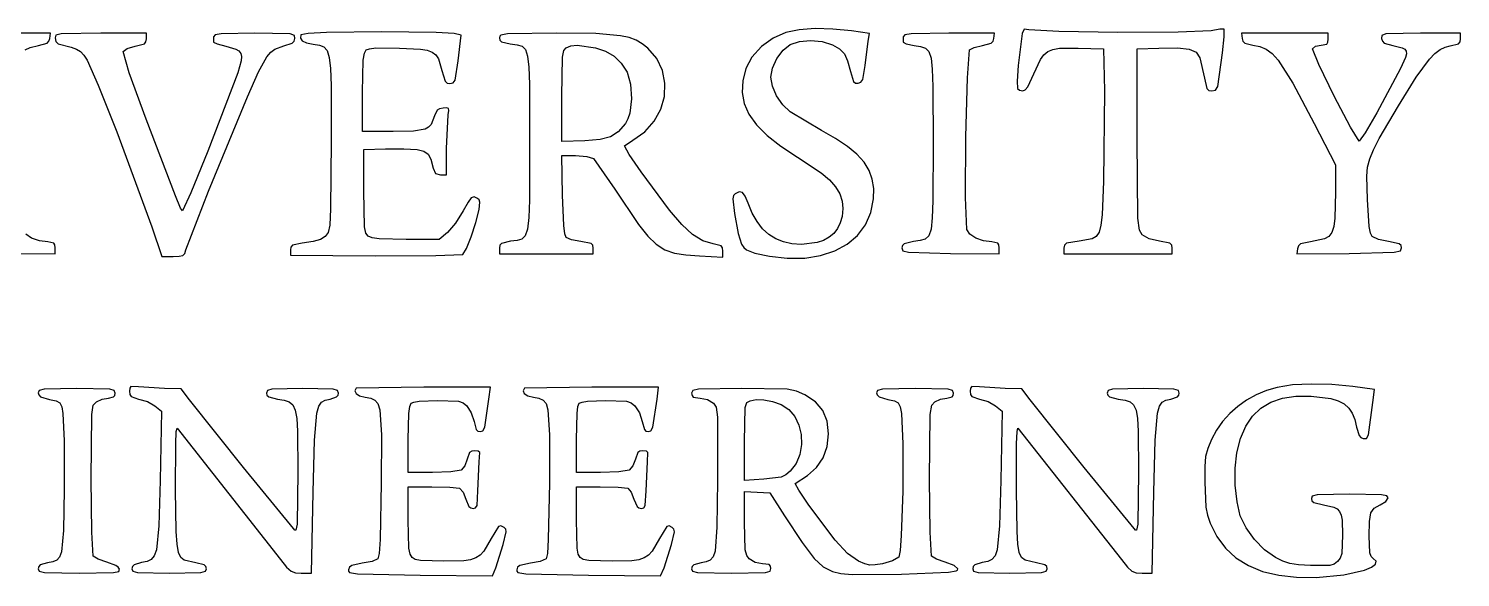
# Model space of a CAD drawing. Extents: x 0 to 752, y 0 to 143.
# Drawn here: x 204.6 to 414.9, y 31.5 to 112.1 of the extents above; entities that cross this region are included whole.
import ezdxf

# ---------------------------------------------------------------- set-up
doc = ezdxf.new("R2010")
doc.units = 0

msp = doc.modelspace()

# ---------------------------------------------------------------- linework, layer by layer
at = {"layer": 'Layer 1', "color": 7}
for points in [[(204.117351, 109.008402), (204.836136, 109.352361), (206.05763, 109.643402), (207.323221, 110.013819), (207.600482, 110.298247), (207.715686, 110.701736), (207.82152, 111.477848), (201.118738, 111.477848)], [(208.491798, 110.772292), (208.628499, 110.229896), (208.950409, 109.925625), (210.855411, 109.396458), (211.631522, 109.133528), (212.222425, 108.774687), (212.720724, 108.250481), (213.219023, 107.491457), (214.835739, 103.819809), (217.553783, 96.956624), (222.708751, 83.008663), (224.155141, 78.669494), (225.813198, 78.669494), (226.716089, 78.69485), (227.241949, 78.819425), (227.529683, 79.115979), (227.718199, 79.657272), (231.043132, 88.273875), (236.749316, 102.129231), (238.366031, 105.7882), (239.602408, 107.985346), (240.169953, 108.661825), (240.752795, 109.124157), (242.111541, 109.608125), (243.315396, 110.022639), (243.584941, 110.312578), (243.699042, 110.701736), (243.666521, 111.150426), (243.041993, 111.380834), (237.80765, 111.477848), (232.873168, 111.385244), (231.998388, 111.22484), (231.775146, 110.948681), (231.775146, 110.172569), (232.291084, 109.881528), (233.574314, 109.537569), (235.045508, 109.134079), (235.493578, 108.862881), (235.765947, 108.505693), (235.874606, 108.03275), (235.831542, 107.414286), (235.338204, 105.621733), (230.937298, 94.12117), (228.442496, 88.020316), (227.22431, 85.372276), (226.922244, 85.776317), (226.157156, 87.572729), (221.862084, 98.848396), (219.388228, 105.661421), (218.475415, 108.796735), (219.083957, 109.233298), (220.274583, 109.537569), (221.61514, 109.885937), (221.84224, 110.17753), (221.897362, 110.631181), (221.897362, 111.477848), (215.19458, 111.477848), (209.409021, 111.376424), (208.626295, 111.165309), (208.491798, 110.772292), (208.491798, 110.772292)], [(244.580987, 111.230903), (244.520354, 110.738117), (244.783835, 110.357778), (245.404504, 110.070043), (246.415433, 109.855069), (247.309022, 109.714371), (247.974822, 109.463706), (248.446318, 108.923653), (248.756997, 107.91479), (248.940345, 106.257698), (249.029849, 103.772956), (249.061268, 95.602838), (248.964254, 85.645679), (248.823143, 83.260018), (248.602657, 82.197274), (248.170504, 81.592039), (247.473767, 81.165398), (246.380155, 80.85782), (244.757376, 80.609773), (243.368313, 80.301092), (243.125227, 80.034304), (243.064042, 79.621995), (243.064042, 78.845883), (255.517105, 78.775327), (264.41593, 78.784147), (268.393502, 78.951716), (268.917157, 79.813818), (269.619406, 81.562274), (270.308425, 83.654688), (270.792393, 85.548665), (270.867358, 86.637867), (270.757666, 86.962533), (270.545448, 87.171444), (270.036125, 87.406262), (269.619406, 87.277277), (269.136541, 86.645584), (268.42878, 85.372276), (267.277842, 83.54665), (266.100445, 82.197274), (264.901, 81.13894), (260.067942, 81.13894), (256.103599, 81.253593), (255.072274, 81.406831), (254.494049, 81.632829), (254.121427, 82.068841), (253.920785, 83.004254), (253.823771, 88.265056), (253.823771, 94.368115), (256.998773, 94.473948), (259.688705, 94.487178), (261.69072, 94.368115), (262.664718, 94.137156), (263.291451, 93.711066), (263.699901, 92.934403), (264.019055, 91.651724), (264.380653, 90.866793), (265.112667, 90.663946), (265.994612, 90.663946), (265.994612, 94.509226), (266.206279, 99.483396), (266.323688, 100.099104), (266.272425, 100.413848), (266.00288, 100.510311), (265.465445, 100.471174), (264.96439, 100.37416), (264.605549, 100.171313), (264.195444, 99.342285), (263.704311, 98.07063), (263.344023, 97.659906), (262.832839, 97.371138), (261.134544, 97.075135), (258.16294, 97.01395), (253.647382, 97.01395), (253.647382, 102.799509), (253.753215, 107.504686), (253.915273, 108.539318), (254.176549, 109.008402), (254.659965, 109.186445), (255.60971, 109.295034), (259.080163, 109.290624), (262.138859, 109.129669), (263.149995, 108.960722), (263.891173, 108.690902), (264.419031, 108.28879), (264.790206, 107.722967), (265.289056, 105.974511), (265.769716, 104.413469), (266.067924, 104.138963), (266.488501, 104.06951), (266.938844, 104.15109), (267.233745, 104.563399), (267.687946, 107.385623), (268.11128, 111.195626), (267.110341, 111.405501), (264.469398, 111.558325), (256.438738, 111.689515), (248.361775, 111.582579), (245.662955, 111.437747), (244.580987, 111.230903), (244.580987, 111.230903)], [(273.755728, 110.80757), (273.825181, 110.450933), (274.073228, 110.203437), (275.343229, 109.890347), (276.335555, 109.752199), (277.064124, 109.545837), (277.569451, 109.067451), (277.89205, 108.113228), (278.072435, 106.479356), (278.151121, 103.962023), (278.165453, 95.461727), (278.141751, 86.919538), (278.055692, 84.362242), (277.870001, 82.686753), (277.547058, 81.697528), (277.049241, 81.199023), (276.338931, 80.995693), (275.378507, 80.891995), (274.03795, 80.578905), (273.81085, 80.301643), (273.755728, 79.868939), (273.755728, 79.022272), (280.634899, 79.022272), (287.51407, 79.022272), (287.51407, 79.868939), (287.461153, 80.315975), (287.223028, 80.587724), (285.714902, 80.856718), (284.343478, 81.116891), (283.527679, 81.45644), (283.335856, 81.999939), (283.18372, 83.211511), (282.998512, 87.665333), (282.892678, 93.48617), (284.938791, 93.48617), (286.579208, 93.353878), (287.584626, 93.062836), (290.689072, 88.547278), (294.162833, 83.333881), (295.522268, 81.642889), (296.783312, 80.442203), (298.060892, 79.641701), (299.469937, 79.151256), (301.125375, 78.880747), (303.142135, 78.74005), (306.564082, 78.563661), (306.564082, 79.445606), (306.516677, 79.9191), (306.317137, 80.217307), (305.117692, 80.539217), (303.628859, 80.968063), (302.123489, 81.879774), (300.5189, 83.34711), (298.73241, 85.442832), (294.556401, 91.096099), (292.814008, 93.658149), (292.100184, 94.897282), (293.334907, 95.743949), (295.110235, 96.993004), (296.484553, 98.539715), (297.443806, 100.298093), (297.973938, 102.182148), (298.060892, 104.10589), (297.690613, 105.983331), (296.849044, 107.728479), (295.522131, 109.255347), (294.697305, 109.907917), (293.824938, 110.421168), (292.807876, 110.811222), (291.548968, 111.094202), (287.917009, 111.403434), (282.151844, 111.477848), (274.924305, 111.380834), (273.931566, 111.180192), (273.785149, 111.018685), (273.755728, 110.80757), (273.755728, 110.80757)], [(315.806866, 111.583681), (313.939347, 110.756858), (312.217349, 109.493472), (310.826081, 107.952273), (309.950751, 106.292011), (309.48518, 104.473827), (309.394574, 102.759822), (309.693402, 101.125192), (310.396133, 99.545132), (311.517237, 97.994838), (313.071182, 96.449505), (315.07244, 94.884328), (317.535478, 93.274503), (320.991049, 90.954988), (322.208064, 89.898583), (323.11378, 88.873598), (323.730108, 87.851919), (324.078958, 86.805437), (324.182243, 85.706037), (324.061871, 84.525609), (323.802799, 83.579998), (323.398207, 82.755104), (322.851401, 82.05258), (322.165689, 81.474079), (321.344378, 81.021255), (320.390775, 80.695763), (318.099923, 80.433384), (316.711479, 80.521923), (315.452434, 80.791123), (314.316585, 81.246358), (313.297732, 81.893003), (312.389673, 82.736432), (311.586208, 83.782019), (310.881134, 85.035139), (310.268251, 86.501166), (309.846571, 87.514851), (309.434813, 88.048979), (308.963524, 88.153159), (308.36325, 87.877), (308.124022, 87.608007), (308.03693, 87.127347), (308.292694, 84.948942), (308.805325, 82.040729), (309.298112, 80.442203), (309.617679, 79.976977), (310.029023, 79.650658), (311.256029, 79.163383), (313.412385, 78.700362), (316.018532, 78.422549), (318.578309, 78.432333), (320.919391, 78.791864), (323.011598, 79.48047), (324.824753, 80.477481), (326.328676, 81.762227), (327.493188, 83.314037), (328.28811, 85.11224), (328.683263, 87.136166), (328.71606, 88.649046), (328.509078, 90.031702), (328.040821, 91.312658), (327.289789, 92.52044), (326.234487, 93.683574), (324.853416, 94.830585), (323.12508, 95.989998), (321.02798, 97.190339), (316.441866, 99.90673), (315.360932, 100.953488), (314.461899, 102.274752), (313.847294, 103.682005), (313.619642, 104.986733), (313.862177, 106.331699), (314.501587, 107.729582), (315.405581, 108.955485), (316.441866, 109.784514), (317.819354, 110.240369), (319.444889, 110.388646), (321.129955, 110.226037), (322.686037, 109.749236), (323.714054, 109.167152), (324.40142, 108.452777), (324.883733, 107.407672), (325.296594, 105.8334), (325.741976, 104.364962), (326.025852, 104.141719), (326.425483, 104.140066), (326.838344, 104.284484), (327.108991, 104.660413), (327.44854, 106.715345), (327.907151, 110.278403), (328.08354, 111.407292), (325.437705, 111.795348), (322.717456, 112.079775), (320.106347, 112.139307), (317.753208, 111.973942), (315.806866, 111.583681), (315.806866, 111.583681)], [(333.022432, 110.948681), (333.022432, 110.172569), (333.476634, 109.894757), (334.645211, 109.643402), (335.605635, 109.50677), (336.315945, 109.284561), (336.813762, 108.782059), (337.136705, 107.804547), (337.322396, 106.157308), (337.408455, 103.645625), (337.432157, 95.25006), (337.407352, 86.839612), (337.318675, 84.327309), (337.127886, 82.682344), (336.796536, 81.708759), (336.28618, 81.210598), (335.558368, 80.991903), (334.574655, 80.856718), (333.181182, 80.512759), (332.917701, 80.261405), (332.846043, 79.904217), (332.997627, 79.509547), (333.847051, 79.286856), (340.007436, 79.092828), (347.133552, 79.022272), (347.133552, 79.904217), (347.092211, 80.35456), (346.935114, 80.623002), (346.075218, 80.786162), (344.831676, 80.938849), (343.693966, 81.346197), (342.820841, 81.932139), (342.371049, 82.620608), (342.20844, 87.324131), (342.260806, 96.224609), (342.465307, 104.920036), (342.759105, 109.008402), (343.47789, 109.352361), (344.699384, 109.643402), (345.964975, 110.013819), (346.242236, 110.298247), (346.35744, 110.701736), (346.463274, 111.477848), (339.760492, 111.477848), (334.235106, 111.385244), (333.266621, 111.22484), (333.022432, 110.948681), (333.022432, 110.948681)], [(350.520221, 111.44257), (349.942547, 106.710935), (349.781041, 104.422839), (349.814665, 103.328676), (350.127755, 103.10378), (350.626054, 103.011176), (350.97332, 103.14898), (351.34043, 103.58444), (352.213555, 105.480622), (353.198578, 107.623748), (353.704938, 108.310839), (354.299355, 108.787916), (355.040947, 109.089706), (355.988831, 109.250937), (358.739948, 109.290624), (362.479395, 109.184791), (362.585228, 103.011176), (362.479395, 89.676168), (362.264421, 84.781924), (362.091201, 83.270973), (361.817936, 82.245781), (361.402457, 81.602581), (360.802597, 81.237608), (358.881059, 80.927273), (357.002517, 80.596544), (356.718089, 80.317078), (356.658558, 79.868939), (356.658558, 79.022272), (364.596063, 79.022272), (372.533568, 79.022272), (372.533568, 79.868939), (372.475139, 80.316526), (372.224887, 80.592134), (370.699122, 80.891995), (369.151309, 81.249183), (368.159121, 81.844496), (367.745709, 82.515325), (367.52412, 84.274254), (367.418287, 95.88506), (367.418287, 109.184791), (370.593289, 109.290624), (373.341099, 109.317634), (375.06034, 109.136284), (376.045363, 108.670507), (376.590515, 107.844235), (377.296071, 104.880899), (377.64003, 103.324266), (377.92115, 103.070156), (378.354405, 103.011176), (378.905069, 103.073463), (379.24076, 103.641767), (379.941906, 108.585068), (380.19767, 110.948681), (380.188851, 112.042293), (379.567079, 112.042293), (378.283849, 111.830626), (373.419923, 111.594706), (364.587244, 111.557223), (355.900085, 111.69172), (351.472721, 111.971737), (350.811263, 112.051112), (350.520221, 111.44257), (350.520221, 111.44257)], [(382.834686, 110.701736), (382.943275, 110.284466), (383.200693, 110.00941), (384.386909, 109.713958), (385.427466, 109.501947), (386.348134, 109.122504), (387.220846, 108.484265), (388.117536, 107.495866), (390.270584, 104.103134), (393.382748, 98.213395), (396.522472, 92.110336), (396.522472, 88.088667), (396.440341, 84.289137), (396.282486, 83.063854), (395.997715, 82.192864), (395.549232, 81.604648), (394.900244, 81.227686), (392.853581, 80.82144), (391.371913, 80.49512), (391.077564, 80.216205), (390.94858, 79.798384), (390.842746, 79.022272), (398.533307, 79.092828), (405.156714, 79.286856), (406.064014, 79.509547), (406.223867, 79.904217), (406.149453, 80.276288), (405.866679, 80.525988), (404.318866, 80.856718), (402.841608, 81.160989), (401.919975, 81.597551), (401.665865, 82.094197), (401.474593, 83.083629), (401.214419, 87.030333), (401.131737, 90.474879), (401.252867, 91.76493), (401.558378, 92.996691), (402.105322, 94.342552), (402.950749, 95.974909), (405.765256, 100.788675), (408.389593, 105.014294), (410.329321, 107.659026), (411.138574, 108.498114), (411.892017, 109.073445), (412.628097, 109.428842), (413.38526, 109.608125), (414.602344, 109.921215), (414.814011, 110.198477), (414.866928, 110.631181), (414.866928, 111.477848), (409.010813, 111.477848), (403.93081, 111.380834), (403.325575, 111.150426), (403.29581, 110.701736), (403.411014, 110.298247), (403.688275, 110.013819), (404.953866, 109.643402), (406.31592, 109.332517), (406.703218, 109.117543), (406.907374, 108.823194), (406.937898, 108.419704), (406.804297, 107.877308), (406.082756, 106.256734), (402.585844, 99.765618), (400.868807, 96.830946), (400.014974, 95.602838), (398.731744, 97.655565), (396.337264, 102.208606), (394.061845, 106.854251), (393.135803, 109.184791), (393.572366, 109.568437), (394.405804, 109.713958), (395.2657, 109.877118), (395.422797, 110.14556), (395.464138, 110.595903), (395.464138, 111.477848), (389.078856, 111.477848), (382.728852, 111.477848), (382.834686, 110.701736), (382.834686, 110.701736)], [(287.866848, 109.325902), (289.343003, 108.847998), (290.600878, 108.095589), (291.647085, 107.058752), (292.48824, 105.727567), (293.020163, 103.953204), (293.145289, 101.798502), (292.880154, 99.729789), (292.606407, 98.873407), (292.241295, 98.213395), (291.190678, 96.988043), (290.054072, 96.242248), (288.52059, 95.847027), (286.279347, 95.673394), (282.927956, 95.532282), (282.927956, 102.235064), (283.033789, 107.92361), (283.225612, 108.932334), (283.562956, 109.325902), (284.250322, 109.603715), (285.172506, 109.696319), (287.866848, 109.325902), (287.866848, 109.325902)], [(201.365682, 79.092828), (208.491798, 79.022272), (208.491798, 79.904217), (208.450457, 80.35456), (208.29336, 80.623002), (207.433464, 80.786162), (206.189922, 80.938849), (205.052212, 81.346197), (204.179087, 81.932139)], [(206.022352, 58.631704), (206.102829, 58.30373), (206.37513, 58.04521), (207.680409, 57.643925), (208.663777, 57.43281), (209.197354, 57.145626), (209.466347, 56.587245), (209.655965, 55.562535), (209.836764, 51.562914), (209.832354, 44.41475), (209.734789, 38.392719), (209.448708, 35.264571), (209.163661, 34.470476), (208.745908, 34.02158), (208.166925, 33.791792), (207.398186, 33.655021), (206.326623, 33.333111), (206.093459, 33.094435), (206.022352, 32.773076), (206.17118, 32.400454), (206.921936, 32.199812), (212.054856, 32.102798), (217.077533, 32.204222), (217.834352, 32.385572), (217.946248, 32.702521), (217.78364, 32.986397), (217.412672, 33.253736), (216.111803, 33.725577), (214.802114, 34.184188), (214.100968, 34.6428), (213.876072, 38.144121), (213.783468, 45.931696), (213.880482, 55.461111), (214.11089, 56.811038), (214.55958, 57.291147), (215.401837, 57.692432), (216.32347, 57.855592), (217.095171, 58.009932), (217.261087, 58.227663), (217.311248, 58.561148), (217.188327, 58.954165), (216.513088, 59.16528), (211.6668, 59.266704), (206.886658, 59.1741), (206.170078, 58.98393), (206.022352, 58.631704), (206.022352, 58.631704)], [(219.427916, 58.84337), (219.478628, 58.369325), (219.674861, 58.067259), (220.768472, 57.714481), (222.042883, 57.339654), (223.132085, 56.726702), (224.119863, 55.950591), (223.908197, 45.755307), (223.721886, 39.062998), (223.37021, 35.555613), (223.055879, 34.652101), (222.60843, 34.131823), (221.99727, 33.857111), (221.191806, 33.690299), (220.089375, 33.363979), (219.852352, 33.11483), (219.780694, 32.773076), (219.910781, 32.400454), (220.583264, 32.199812), (225.248753, 32.102798), (229.901013, 32.199812), (230.581764, 32.400454), (230.716812, 32.773076), (230.642949, 33.094435), (230.390492, 33.333111), (229.164589, 33.655021), (227.466293, 34.015516), (226.952629, 34.420246), (226.611358, 35.163147), (226.404032, 36.385606), (226.292204, 38.229008), (226.201254, 44.344195), (226.214483, 51.130761), (226.295511, 52.921661), (226.41292, 53.445867), (241.617652, 34.14891), (242.503456, 33.01065), (243.147827, 32.39825), (243.785583, 32.149651), (244.651543, 32.102798), (246.133211, 32.102798), (246.380155, 44.026694), (246.583003, 51.657172), (246.918142, 55.64632), (247.205601, 56.667102), (247.610468, 57.247601), (248.160857, 57.5445), (248.884879, 57.714481), (249.83297, 58.023162), (250.0507, 58.270106), (250.119602, 58.596426), (249.98731, 58.969048), (249.325851, 59.16969), (244.827932, 59.266704), (240.330013, 59.16969), (239.668554, 58.969048), (239.536262, 58.596426), (239.611227, 58.259633), (239.871401, 58.018752), (241.159041, 57.679203), (242.147302, 57.523829), (242.887102, 57.289494), (243.414408, 56.847625), (243.765188, 56.069653), (243.975408, 54.827007), (244.081035, 52.991114), (244.122376, 47.025307), (244.029772, 39.325928), (243.839602, 38.452802), (243.686847, 38.465204), (243.487376, 38.664469), (236.149593, 47.660308), (228.212088, 57.57337), (227.012643, 59.231426), (224.543197, 59.266704), (220.768472, 59.478371), (219.635173, 59.544517), (219.463745, 59.31466), (219.427916, 58.84337), (219.427916, 58.84337)], [(252.730159, 59.301982), (252.532273, 58.899594), (252.708111, 58.517051), (253.221292, 58.200653), (254.035438, 57.996703), (254.850341, 57.834646), (255.461433, 57.566755), (255.896411, 57.044203), (256.182974, 56.11816), (256.42165, 52.460293), (256.39905, 45.402529), (256.231481, 37.085787), (256.091472, 35.014319), (255.905161, 34.219466), (255.049675, 33.849049), (253.612104, 33.584466), (252.051062, 33.240507), (251.726947, 32.989153), (251.60127, 32.631965), (251.597204, 32.39887), (251.740727, 32.222412), (252.928597, 32.001374), (262.114054, 31.820576), (272.732672, 31.714742), (273.226561, 32.914187), (274.320173, 36.336134), (274.743506, 38.183809), (274.677361, 38.593362), (274.426006, 38.840858), (273.975112, 39.073471), (273.623436, 38.981969), (272.556283, 37.218079), (271.470388, 35.369853), (270.927854, 34.777916), (270.298504, 34.364987), (269.517018, 34.099232), (268.518077, 33.948819), (265.606556, 33.866688), (262.17579, 33.976931), (261.359991, 34.149462), (260.914609, 34.431133), (260.632938, 34.898564), (260.460407, 35.815786), (260.350164, 39.899192), (260.350164, 44.802806), (263.842666, 44.802806), (266.479682, 44.73666), (267.899613, 44.591139), (268.411141, 44.035514), (268.816836, 43.003638), (269.266628, 41.932075), (269.541133, 41.698911), (269.87517, 41.627804), (270.253304, 41.703321), (270.466073, 42.046728), (270.580726, 44.238361), (270.792393, 48.471697), (270.867358, 49.86517), (270.628682, 50.059198), (270.122115, 50.094476), (269.678386, 50.045418), (269.376871, 49.860761), (269.028503, 48.859753), (268.662496, 47.894023), (268.11128, 47.272252), (266.607564, 47.029717), (263.913222, 46.919474), (260.350164, 46.919474), (260.350164, 51.78781), (260.455997, 55.571354), (260.588289, 56.599923), (260.773498, 57.07948), (261.186358, 57.264689), (261.986172, 57.396981), (264.654056, 57.502814), (267.718814, 57.374932), (268.41941, 57.130743), (268.957947, 56.691425), (269.606177, 55.677188), (270.016281, 54.398368), (270.338191, 53.2342), (270.576867, 52.98946), (270.898226, 52.9167), (271.305575, 53.015919), (271.590553, 53.578159), (272.203505, 57.679203), (272.415172, 59.443093), (262.643221, 59.443093), (252.730159, 59.301982), (252.730159, 59.301982)], [(277.424619, 59.301982), (277.226733, 58.899594), (277.402571, 58.517051), (277.915752, 58.200653), (278.729898, 57.996703), (279.544801, 57.834646), (280.155893, 57.566755), (280.590871, 57.044203), (280.877434, 56.11816), (281.11611, 52.460293), (281.09351, 45.402529), (280.925941, 37.085787), (280.785932, 35.014319), (280.599621, 34.219466), (279.744135, 33.849049), (278.306564, 33.584466), (276.745522, 33.240507), (276.421407, 32.989153), (276.29573, 32.631965), (276.291664, 32.39887), (276.435187, 32.222412), (277.623057, 32.001374), (286.808514, 31.820576), (297.427132, 31.714742), (297.921021, 32.914187), (299.014633, 36.336134), (299.437966, 38.183809), (299.371821, 38.593362), (299.120466, 38.840858), (298.669572, 39.073471), (298.317896, 38.981969), (297.250743, 37.218079), (296.164848, 35.369853), (295.622314, 34.777916), (294.992964, 34.364987), (294.211478, 34.099232), (293.212537, 33.948819), (290.301016, 33.866688), (286.87025, 33.976931), (286.054451, 34.149462), (285.609069, 34.431133), (285.327398, 34.898564), (285.154867, 35.815786), (285.044624, 39.899192), (285.044624, 44.802806), (288.537126, 44.802806), (291.174142, 44.73666), (292.594073, 44.591139), (293.105601, 44.035514), (293.511296, 43.003638), (293.961088, 41.932075), (294.235593, 41.698911), (294.56963, 41.627804), (294.947764, 41.703321), (295.160533, 42.046728), (295.275186, 44.238361), (295.486853, 48.471697), (295.561818, 49.86517), (295.323142, 50.059198), (294.816575, 50.094476), (294.372846, 50.045418), (294.071331, 49.860761), (293.722963, 48.859753), (293.356956, 47.894023), (292.80574, 47.272252), (291.302024, 47.029717), (288.607682, 46.919474), (285.044624, 46.919474), (285.044624, 51.78781), (285.150457, 55.571354), (285.282749, 56.599923), (285.467958, 57.07948), (285.880818, 57.264689), (286.680632, 57.396981), (289.348516, 57.502814), (292.413274, 57.374932), (293.11387, 57.130743), (293.652407, 56.691425), (294.300637, 55.677188), (294.710741, 54.398368), (295.032651, 53.2342), (295.271327, 52.98946), (295.592686, 52.9167), (296.000035, 53.015919), (296.285013, 53.578159), (296.897965, 57.679203), (297.109632, 59.443093), (287.337681, 59.443093), (277.424619, 59.301982), (277.424619, 59.301982)], [(301.977968, 58.561148), (302.031987, 58.21278), (302.224913, 57.996703), (303.212691, 57.855592), (304.319532, 57.657154), (305.188248, 57.114758), (305.579611, 56.510075), (305.779151, 55.055417), (305.78797, 45.720029), (305.695366, 38.883853), (305.417553, 35.374814), (305.13478, 34.502102), (304.716407, 34.022131), (304.13267, 33.788553), (303.353802, 33.655021), (302.282239, 33.333111), (302.049075, 33.094435), (301.977968, 32.773076), (302.118528, 32.400454), (302.837864, 32.199812), (307.798805, 32.102798), (312.799433, 32.204222), (313.493965, 32.415337), (313.619642, 32.808354), (313.565623, 33.156722), (313.372697, 33.372799), (312.384919, 33.51391), (311.282488, 33.707938), (310.44464, 34.219466), (310.066506, 34.734301), (309.853737, 35.560022), (309.739084, 39.546414), (309.739084, 44.132528), (311.608807, 44.026694), (313.443253, 43.920861), (315.595199, 40.56947), (318.190873, 36.631586), (319.956417, 34.281202), (321.305241, 33.02884), (322.650759, 32.38502), (323.866189, 32.07634), (325.574406, 31.926409), (332.810765, 31.996965), (339.676707, 32.261548), (340.822684, 32.453371), (341.027943, 32.581529), (341.06577, 32.737798), (340.505735, 33.258146), (339.231325, 33.725577), (337.921636, 34.184188), (337.22049, 34.6428), (336.995594, 38.144121), (336.90299, 45.931696), (337.000004, 55.461111), (337.230412, 56.811038), (337.679102, 57.291147), (338.521359, 57.692432), (339.442992, 57.855592), (340.214693, 58.009932), (340.380609, 58.227663), (340.43077, 58.561148), (340.307849, 58.954165), (339.63261, 59.16528), (334.786322, 59.266704), (330.00618, 59.1741), (329.2896, 58.98393), (329.141874, 58.631704), (329.222351, 58.30373), (329.494652, 58.04521), (330.799931, 57.643925), (331.783299, 57.43281), (332.316876, 57.145626), (332.585869, 56.587245), (332.775487, 55.562535), (333.002588, 51.125249), (332.978335, 44.167806), (332.755644, 37.633696), (332.58642, 35.445232), (332.387432, 34.466411), (331.479028, 33.950473), (329.988541, 33.51391), (328.912017, 33.325945), (328.123228, 33.306653), (327.393969, 33.479183), (326.496039, 33.866688), (324.860031, 35.022036), (323.038815, 36.971134), (319.211173, 42.112874), (317.710764, 44.323248), (317.1827, 45.296695), (318.981868, 46.49614), (320.330141, 47.672986), (321.301383, 49.084649), (321.888979, 50.727823), (322.086314, 52.5992), (321.882915, 54.479396), (321.252876, 56.025556), (320.16643, 57.287289), (318.593812, 58.314203), (317.372318, 58.864868), (315.992074, 59.147641), (309.31575, 59.266704), (302.987795, 59.16528), (302.127347, 58.954165), (301.977968, 58.561148), (301.977968, 58.561148)], [(342.900216, 58.84337), (342.950928, 58.369325), (343.147161, 58.067259), (344.240772, 57.714481), (345.515183, 57.339654), (346.604385, 56.726702), (347.592163, 55.950591), (347.380497, 45.755307), (347.194186, 39.062998), (346.84251, 35.555613), (346.528179, 34.652101), (346.08073, 34.131823), (345.46957, 33.857111), (344.664106, 33.690299), (343.561675, 33.363979), (343.324652, 33.11483), (343.252994, 32.773076), (343.383081, 32.400454), (344.055564, 32.199812), (348.721053, 32.102798), (353.373313, 32.199812), (354.054064, 32.400454), (354.189112, 32.773076), (354.115249, 33.094435), (353.862792, 33.333111), (352.636889, 33.655021), (350.938593, 34.015516), (350.424929, 34.420246), (350.083658, 35.163147), (349.876332, 36.385606), (349.764504, 38.229008), (349.673554, 44.344195), (349.686783, 51.130761), (349.767811, 52.921661), (349.88522, 53.445867), (365.089952, 34.14891), (365.975756, 33.01065), (366.620127, 32.39825), (367.257883, 32.149651), (368.123843, 32.102798), (369.605511, 32.102798), (369.852455, 44.026694), (370.055303, 51.657172), (370.390442, 55.64632), (370.677901, 56.667102), (371.082768, 57.247601), (371.633157, 57.5445), (372.357179, 57.714481), (373.30527, 58.023162), (373.523, 58.270106), (373.591902, 58.596426), (373.45961, 58.969048), (372.798152, 59.16969), (368.300232, 59.266704), (363.802312, 59.16969), (363.140854, 58.969048), (363.008562, 58.596426), (363.083527, 58.259633), (363.343701, 58.018752), (364.631341, 57.679203), (365.619602, 57.523829), (366.359402, 57.289494), (366.886708, 56.847625), (367.237488, 56.069653), (367.447708, 54.827007), (367.553335, 52.991114), (367.594676, 47.025307), (367.502072, 39.325928), (367.311902, 38.452802), (367.159147, 38.465204), (366.959676, 38.664469), (359.621893, 47.660308), (351.684388, 57.57337), (350.484943, 59.231426), (348.015497, 59.266704), (344.240772, 59.478371), (343.107473, 59.544517), (342.936045, 59.31466), (342.900216, 58.84337), (342.900216, 58.84337)], [(387.985244, 59.407815), (386.394987, 58.939971), (384.887413, 58.310896), (383.475749, 57.531339), (382.173227, 56.61205), (380.993074, 55.563775), (379.948521, 54.397265), (379.052795, 53.123268), (378.319127, 51.752533), (377.75799, 50.45442), (377.454821, 49.278677), (377.336861, 47.778819), (377.331349, 45.508362), (377.481279, 41.843881), (377.718302, 40.631757), (378.10746, 39.475858), (379.087108, 37.508363), (380.355318, 35.814133), (381.906301, 34.395235), (383.734269, 33.253736), (385.833436, 32.391704), (388.198014, 31.811205), (390.822213, 31.514306), (393.700248, 31.503075), (397.759951, 31.888926), (400.804315, 32.579048), (401.806218, 32.992736), (402.386855, 33.42792), (402.490415, 33.866412), (402.061087, 34.290022), (401.75902, 34.569488), (401.576017, 35.12346), (401.461364, 37.570857), (401.506564, 39.716188), (401.717128, 40.975165), (402.205505, 41.678516), (403.084143, 42.156971), (403.93522, 42.668499), (404.283588, 43.180027), (404.086253, 43.476581), (403.28699, 43.647458), (398.63914, 43.744472), (393.819311, 43.647458), (393.127535, 43.446816), (392.994692, 43.074194), (393.071862, 42.737401), (393.34747, 42.49652), (394.758582, 42.156971), (396.286, 41.83451), (396.783266, 41.5722), (397.135424, 41.191241), (397.366865, 40.653186), (397.501982, 39.919587), (397.580806, 37.711968), (397.448514, 34.991168), (397.223618, 34.323646), (396.839972, 33.83141), (396.346083, 33.435086), (395.693444, 33.227278), (392.853581, 33.231688), (391.091344, 33.334765), (389.841739, 33.527139), (388.810414, 33.871649), (387.703022, 34.431133), (386.094575, 35.573803), (384.625034, 37.063739), (383.406847, 38.771956), (382.552463, 40.56947), (382.073457, 42.594085), (381.816039, 45.045341), (381.803361, 47.569357), (382.058574, 49.812254), (382.60221, 51.915003), (383.364955, 53.702733), (384.354249, 55.181232), (385.577535, 56.356285), (387.042252, 57.233683), (388.755844, 57.819212), (390.725751, 58.11866), (392.959414, 58.137814), (395.841721, 57.778973), (396.920105, 57.445143), (397.788063, 56.986876), (398.469159, 56.388049), (398.986957, 55.632539), (399.365022, 54.704223), (399.626918, 53.586978), (399.988516, 52.334616), (400.251997, 52.049087), (400.614697, 51.928922), (401.082679, 51.921756), (401.36876, 52.427221), (401.990531, 57.185314), (402.237476, 59.125593), (399.062474, 59.548926), (395.97732, 59.839417), (392.955004, 59.914934), (390.217116, 59.772169), (387.985244, 59.407815), (387.985244, 59.407815)], [(315.136587, 56.903091), (316.259069, 56.186511), (317.131437, 55.152431), (317.741701, 53.886839), (318.077874, 52.475727), (318.127966, 51.005084), (317.879988, 49.560899), (317.321951, 48.229162), (316.441866, 47.095863), (315.805763, 46.561735), (315.110129, 46.235967), (312.561308, 45.931696), (309.739084, 45.755307), (309.739084, 51.47031), (309.840508, 56.453299), (310.081389, 57.195236), (310.550473, 57.467536), (311.440687, 57.642272), (312.565718, 57.595418), (313.829655, 57.343513), (315.136587, 56.903091), (315.136587, 56.903091)]]:
    msp.add_lwpolyline(points, dxfattribs=at)

doc.saveas('drawing.dxf')
